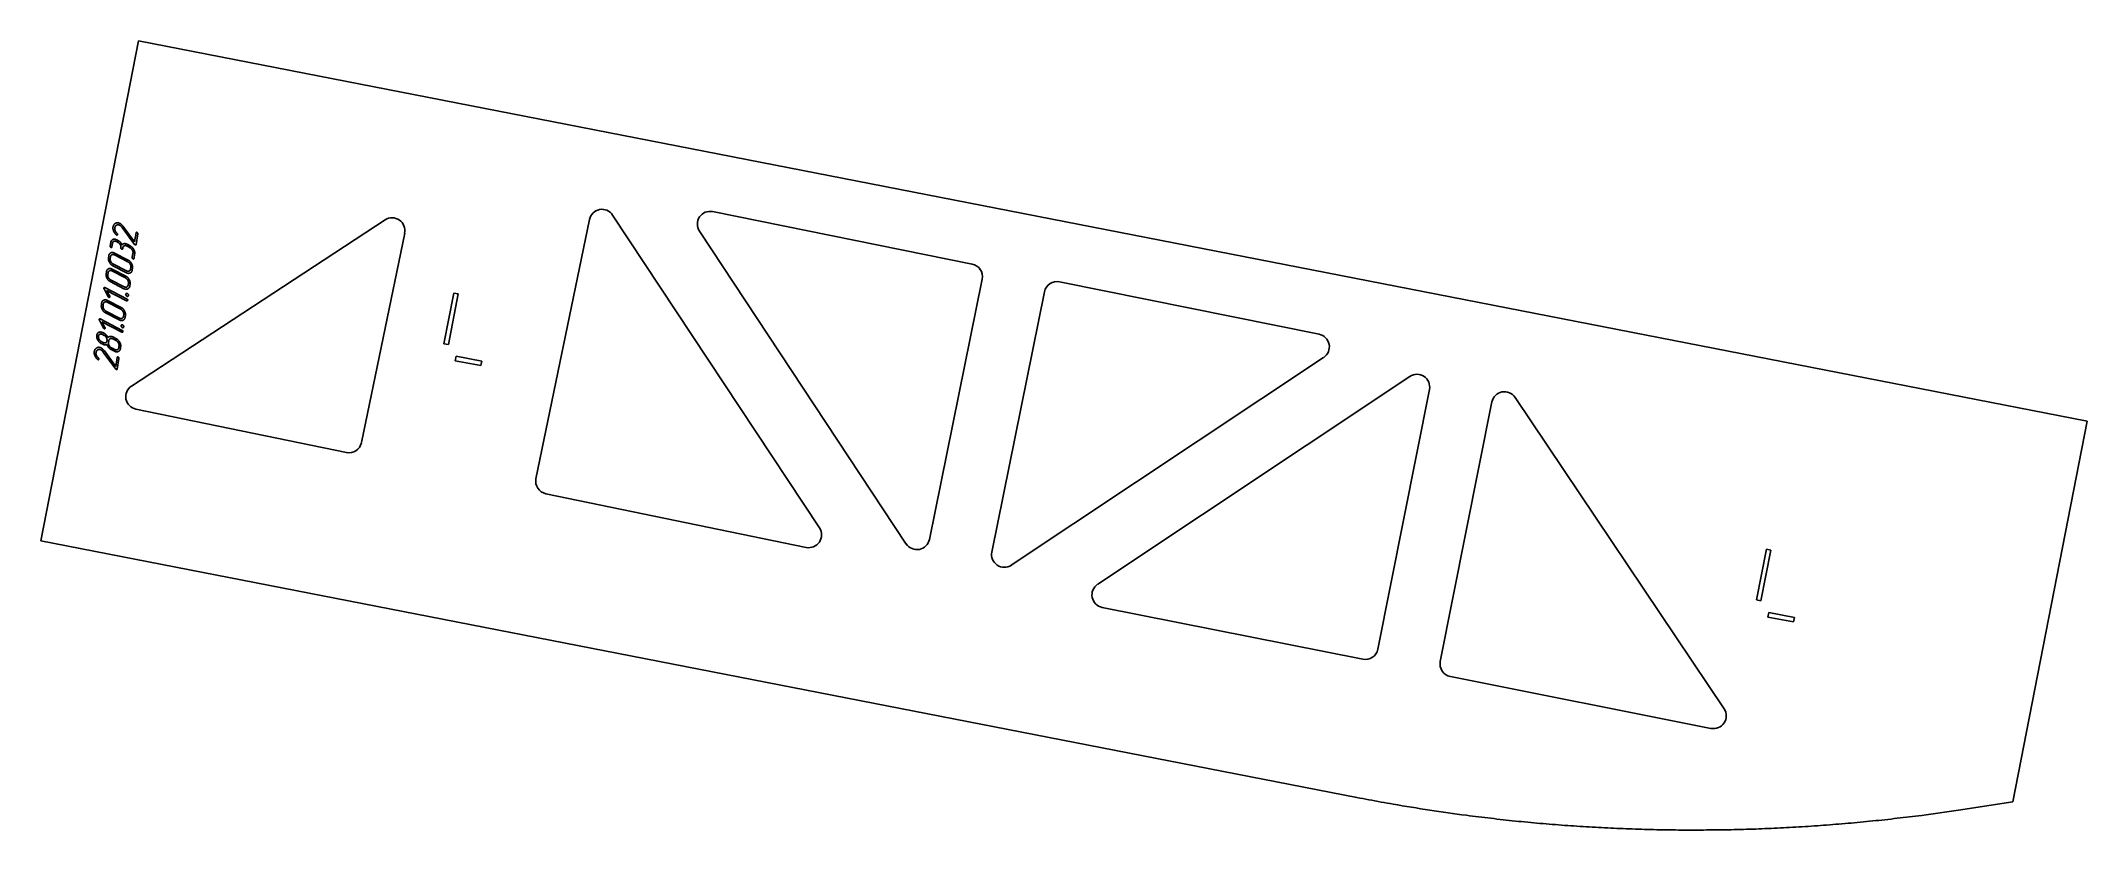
# Model space of a CAD drawing. Header units: millimetres. Extents: x 60 to 1667, y 134 to 754.
import ezdxf

# ---------------------------------------------------------------- set-up
doc = ezdxf.new("R2010")
doc.units = ezdxf.units.MM
doc.linetypes.add('K5LT_BASIC', pattern=[0])
doc.layers.add('Engraving', color=7, linetype='Continuous')

msp = doc.modelspace()

# ---------------------------------------------------------------- linework, layer by layer
at = {"color": 143, "linetype": 'K5LT_BASIC', "lineweight": 25, "true_color": 0x33acca}
for p, q in [((60, 361.1), (136.6, 753.7)), ((136.6, 753.7), (1666.5, 455)), ((330.3, 613.1), (131.2, 482.5)), ((490.7, 613.4), (448.7, 409.8)), ((671.2, 371.1), (508.9, 616.9)), ((791.2, 578.4), (587.4, 619.6)), ((311.6, 438.1), (345.6, 602.7)), ((577.1, 604.3), (739.4, 358.5)), ((757.6, 362.1), (799, 566.6)), ((1063.6, 523.2), (859.8, 564.5)), ((384.2, 555.5), (376.4, 515.8)), ((379.9, 515.1), (387.6, 554.9)), ((387.6, 554.9), (384.2, 555.5)), ((848, 556.6), (806.6, 352.1)), ((376.4, 515.8), (379.9, 515.1)), ((386, 506), (385.3, 502.5)), ((385.3, 502.5), (405.5, 498.6)), ((406.1, 502), (386, 506)), ((405.5, 498.6), (406.1, 502)), ((821.9, 341.8), (1067.1, 505.1)), ((1134.9, 490.1), (889.7, 326.9)), ((1109.7, 275.9), (1150.2, 479.8)), ((1199.3, 470.1), (1158.7, 266.1)), ((1381.5, 229.1), (1217.4, 473.7)), ((134.6, 464.4), (299.8, 430.3)), ((1666.5, 455), (1608.1, 156)), ((456.5, 398), (660.9, 355.8)), ((1093.2, 159.4), (60, 361.1)), ((1414.7, 354.4), (1407, 314.6)), ((1410.4, 313.9), (1418.2, 353.7)), ((1418.2, 353.7), (1414.7, 354.4)), ((893.3, 308.7), (1097.9, 268)), ((1407, 314.6), (1410.4, 313.9)), ((1416.6, 304.8), (1415.8, 301.1)), ((1415.8, 301.1), (1436, 297.4)), ((1436.7, 300.9), (1416.6, 304.8)), ((1436, 297.4), (1436.7, 300.9)), ((1166.6, 254.4), (1371.2, 213.7)), ((1608.1, 156), (1565.5, 149.5))]:
    msp.add_line(p, q, dxfattribs=at)
for centre, start, end in [((335.8, 604.7), 348.3444, 123.2428), ((500.5, 611.4), 33.4461, 168.3444), ((585.4, 609.8), 78.5478, 213.4461), ((789.2, 568.6), 348.5478, 78.5478), ((857.8, 554.7), 78.5478, 168.5478), ((1061.6, 513.4), 303.6495, 78.5478), ((136.6, 474.2), 123.2428, 258.3444), ((1140.4, 481.8), 348.7512, 123.6495), ((1209.1, 468.1), 33.8528, 168.7512), ((301.8, 440.1), 258.3444, 348.3444), ((458.5, 407.8), 168.3444, 258.3444), ((662.9, 365.6), 258.3444, 33.4461), ((747.8, 364.1), 213.4461, 348.5478), ((816.4, 350.2), 168.5478, 303.6495), ((895.2, 318.5), 123.6495, 258.7512), ((1099.9, 277.8), 258.7512, 348.7512), ((1168.5, 264.2), 168.7512, 258.7512), ((1373.2, 223.5), 258.7512, 33.8528)]:
    msp.add_arc(centre, 10, start, end, dxfattribs=at)
msp.add_open_spline([(1093.2, 159.4), (1099.5, 158.2), (1109, 156.4), (1128.1, 153), (1150.4, 149.4), (1172.8, 146.2), (1192, 143.8), (1208, 141.9), (1227.3, 139.9), (1246.6, 138.2), (1266, 136.8), (1285.3, 135.7), (1304.6, 134.8), (1324, 134.2), (1343.4, 133.8), (1362.8, 133.8), (1382.2, 134), (1401.5, 134.4), (1420.9, 135.2), (1440.2, 136.2), (1459.6, 137.5), (1478.9, 139.1), (1498.2, 140.9), (1517.4, 143), (1539.9, 145.7), (1555.9, 148), (1565.5, 149.5)], degree=3, knots=[0, 0, 0, 0, 1.877679, 2.814807, 5.631012, 8.445656, 9.384404, 11.2619, 13.142558, 15.018468, 16.89437, 18.771849, 20.64933, 22.526813, 24.404294, 26.28336, 28.160835, 30.038311, 31.915796, 33.791699, 35.669185, 37.546667, 39.424141, 41.301603, 43.180647, 46, 46, 46, 46], dxfattribs=at)
at = {"layer": 'Engraving', "color": 143, "linetype": 'K5LT_BASIC', "lineweight": 25, "true_color": 0x33acca}
for p, q in [((114.8, 595.3), (114.4, 592.4)), ((115.7, 591.8), (116.2, 594.6)), ((119.2, 601.4), (119.4, 601.2)), ((119.3, 596), (120.6, 595.3)), ((120.8, 596.7), (119.5, 597.4)), ((121.2, 596.5), (120.8, 596.7)), ((121.5, 596.3), (121.2, 596.5)), ((121.8, 596.1), (121.5, 596.3)), ((122.8, 608.2), (123.2, 607.7)), ((123.2, 607.7), (123.7, 607.2)), ((123.7, 607.2), (133.6, 593.7)), ((133.6, 595.8), (124.6, 608)), ((134.7, 602.9), (133.6, 595.8)), ((134.7, 593.8), (136, 602.2)), ((113.3, 584.8), (113, 583.4)), ((114.6, 584.1), (114.4, 582.7)), ((116.6, 578.5), (127.3, 573)), ((128.3, 580.1), (117.7, 585.6)), ((128.6, 581.5), (117.9, 587)), ((124.2, 590.4), (124.3, 591.1)), ((127.4, 592.6), (130, 591.2)), ((130.2, 592.6), (127.6, 594)), ((132.3, 587), (131.7, 583.5)), ((133.1, 582.8), (133.6, 586.3)), ((111.4, 572.2), (111.2, 570.8)), ((112.7, 571.6), (112.5, 570.2)), ((114.5, 564.6), (125.2, 559)), ((114.7, 566), (125.4, 560.5)), ((126.5, 567.5), (115.8, 573)), ((126.7, 568.9), (116, 574.4)), ((116.4, 577.1), (127.1, 571.6)), ((128.5, 561.9), (128.7, 563.3)), ((129.8, 561.2), (130, 562.6)), ((130.4, 574.4), (130.6, 575.8)), ((131.7, 573.8), (131.9, 575.2)), ((107.7, 547.7), (107.5, 546.2)), ((109, 547), (108.8, 545.6)), ((109.6, 558.9), (112.9, 552.6)), ((127.6, 550.9), (110.2, 559.9)), ((111.6, 557.6), (127.3, 549.5)), ((114, 553.1), (111.6, 557.6)), ((122.8, 542.9), (112.1, 548.4)), ((123, 544.3), (112.3, 549.8)), ((105.9, 534.3), (109.2, 528.1)), ((123.9, 526.3), (106.5, 535.3)), ((107.9, 533), (123.6, 524.9)), ((110.3, 528.6), (107.9, 533)), ((110.8, 540), (121.5, 534.5)), ((111, 541.4), (121.7, 535.9)), ((124.8, 537.3), (125, 538.7)), ((126.1, 536.6), (126.3, 538)), ((103.9, 522.3), (103.8, 521.9)), ((103.8, 521.9), (103.8, 521.4)), ((103.8, 521.4), (103.9, 520.6)), ((107.6, 524.9), (106.9, 525)), ((107.2, 516.1), (108.6, 515.4)), ((107.4, 517.5), (108.8, 516.8)), ((108.1, 524.7), (107.6, 524.9)), ((108.5, 524.5), (108.1, 524.7)), ((109.6, 522.4), (108.3, 523.1)), ((109.8, 523.8), (108.5, 524.5)), ((113.3, 518.2), (113.1, 516.8)), ((119.1, 518.3), (116.4, 519.7)), ((119.3, 519.7), (116.6, 521.1)), ((121.1, 512.7), (121.3, 514.1)), ((104.4, 503.5), (104.7, 503.4)), ((108, 510.3), (108.5, 509.9)), ((108.5, 509.9), (109, 509.3)), ((109, 509.3), (118.9, 495.9)), ((118.9, 497.9), (109.9, 510.1)), ((115.1, 511.2), (117.8, 509.9)), ((115.3, 512.6), (118, 511.3)), ((119.9, 505), (118.9, 497.9)), ((120, 495.9), (121.3, 504.3)), ((122.4, 512), (122.6, 513.4))]:
    msp.add_line(p, q, dxfattribs=at)
for points in [[(122, 610.3), (120.1, 611.3), (118.5, 610.4)], [(116.4, 597.7), (115.1, 597), (114.8, 595.3)], [(116.2, 594.6), (116.3, 595.8), (117.2, 596.2)], [(119.5, 597.4), (117.8, 598.3), (116.4, 597.7)], [(118.5, 610.4), (117, 609.4), (116.6, 607.4)], [(116.6, 607.4), (116.4, 606), (117, 604.5)], [(117, 604.5), (117.6, 602.8), (119.2, 601.4)], [(117.2, 596.2), (118.1, 596.6), (119.3, 596)], [(118, 606.8), (118.1, 607.5), (118.5, 608.1)], [(118.3, 604.7), (117.9, 605.8), (118, 606.8)], [(119.8, 602.5), (118.6, 603.6), (118.3, 604.7)], [(118.5, 608.1), (118.9, 608.6), (119.4, 608.9)], [(119.4, 608.9), (120.5, 609.6), (121.8, 608.9)], [(119.4, 601.2), (119.7, 601.1), (119.9, 601.2)], [(120.1, 602.1), (120, 602.3), (119.8, 602.5)], [(119.9, 601.2), (120.1, 601.3), (120.2, 601.6)], [(120.2, 601.6), (120.1, 601.9), (120.1, 602.1)], [(120.6, 595.3), (121.7, 594.7), (122.4, 593.5)], [(121.8, 608.9), (122.3, 608.6), (122.8, 608.2)], [(122.5, 595.4), (122.1, 595.9), (121.8, 596.1)], [(123.3, 609.4), (122.7, 610), (122, 610.3)], [(123.7, 593.5), (123.1, 594.7), (122.5, 595.4)], [(124.6, 608), (123.9, 608.9), (123.3, 609.4)], [(125.4, 594.4), (124.3, 594.3), (123.7, 593.5)], [(127.6, 594), (126.5, 594.5), (125.4, 594.4)], [(134.9, 603.3), (134.7, 603.1), (134.7, 602.9)], [(135.4, 603.2), (135.2, 603.4), (134.9, 603.3)], [(135.9, 602.8), (135.7, 603.1), (135.4, 603.2)], [(136, 602.2), (136, 602.5), (135.9, 602.8)], [(113, 583.4), (112.8, 581.6), (113.8, 579.8)], [(114.9, 587.2), (113.5, 586.5), (113.3, 584.8)], [(113.8, 579.8), (114.8, 577.9), (116.4, 577.1)], [(114.4, 582.7), (114.2, 581.5), (114.9, 580.3)], [(114.4, 592.4), (114.4, 592.1), (114.6, 591.8)], [(114.6, 591.8), (114.8, 591.5), (115, 591.4)], [(115.7, 585.7), (114.8, 585.3), (114.6, 584.1)], [(117.9, 587), (116.2, 587.8), (114.9, 587.2)], [(114.9, 580.3), (115.5, 579.1), (116.6, 578.5)], [(115, 591.4), (115.2, 591.3), (115.5, 591.3)], [(115.5, 591.3), (115.7, 591.4), (115.7, 591.8)], [(117.7, 585.6), (116.6, 586.1), (115.7, 585.7)], [(122.4, 593.5), (123, 592.3), (122.8, 591.1)], [(122.8, 591.1), (122.8, 590.8), (123, 590.5)], [(123, 590.5), (123.2, 590.1), (123.4, 590.1)], [(123.4, 590.1), (123.7, 589.9), (123.9, 590)], [(123.9, 590), (124.1, 590.1), (124.2, 590.4)], [(124.3, 591.1), (124.5, 592.3), (125.4, 592.7)], [(125.4, 592.7), (126.3, 593.1), (127.4, 592.6)], [(130.1, 578.2), (129.5, 579.5), (128.3, 580.1)], [(131.2, 578.8), (130.2, 580.6), (128.6, 581.5)], [(130, 591.2), (131.1, 590.6), (131.8, 589.4)], [(132.9, 589.9), (131.9, 591.7), (130.2, 592.6)], [(131.9, 575.2), (132.2, 576.9), (131.2, 578.8)], [(131.7, 583.5), (131.7, 583.1), (131.9, 582.8)], [(131.8, 589.4), (132.4, 588.2), (132.3, 587)], [(131.9, 582.8), (132.2, 582.5), (132.3, 582.4)], [(132.3, 582.4), (132.6, 582.3), (132.8, 582.4)], [(132.8, 582.4), (133, 582.5), (133.1, 582.8)], [(133.6, 586.3), (133.9, 588.1), (132.9, 589.9)], [(133.6, 593.7), (133.7, 593.6), (133.9, 593.5)], [(133.9, 593.5), (134.2, 593.3), (134.4, 593.4)], [(134.4, 593.4), (134.7, 593.5), (134.7, 593.8)], [(111.2, 570.8), (110.9, 569.1), (111.9, 567.2)], [(113, 574.6), (111.6, 574), (111.4, 572.2)], [(111.9, 567.2), (112.9, 565.4), (114.5, 564.6)], [(112.5, 570.2), (112.3, 569), (113, 567.8)], [(113.8, 573.1), (112.9, 572.7), (112.7, 571.6)], [(116, 574.4), (114.3, 575.3), (113, 574.6)], [(113, 567.8), (113.6, 566.5), (114.7, 566)], [(115.8, 573), (114.7, 573.6), (113.8, 573.1)], [(128.2, 565.7), (127.6, 566.9), (126.5, 567.5)], [(129.3, 566.2), (128.3, 568.1), (126.7, 568.9)], [(127.1, 571.6), (128.8, 570.7), (130.1, 571.4)], [(127.3, 573), (128.4, 572.5), (129.3, 572.9)], [(128.7, 563.3), (128.9, 564.4), (128.2, 565.7)], [(129.3, 572.9), (130.2, 573.3), (130.4, 574.4)], [(130, 562.6), (130.3, 564.4), (129.3, 566.2)], [(130.6, 575.8), (130.8, 577), (130.1, 578.2)], [(130.1, 571.4), (131.5, 572.1), (131.7, 573.8)], [(107.5, 546.2), (107.2, 544.5), (108.2, 542.6)], [(109.3, 550), (107.9, 549.4), (107.7, 547.7)], [(110.1, 548.6), (109.2, 548.1), (109, 547)], [(112.3, 549.8), (110.6, 550.7), (109.3, 550)], [(109.5, 559.5), (109.4, 559.2), (109.6, 558.9)], [(109.7, 559.9), (109.5, 559.8), (109.5, 559.5)], [(110.2, 559.9), (109.9, 560), (109.7, 559.9)], [(112.1, 548.4), (111, 549), (110.1, 548.6)], [(112.9, 552.6), (113.3, 552.3), (113.4, 552.2)], [(113.4, 552.2), (113.6, 552.1), (113.9, 552.2)], [(113.9, 552.2), (114.1, 552.3), (114.2, 552.6)], [(114.2, 552.6), (114.2, 552.8), (114, 553.1)], [(125.2, 559), (126.9, 558.2), (128.2, 558.9)], [(125.4, 560.5), (126.5, 559.9), (127.4, 560.3)], [(127.1, 555.3), (126.7, 555.1), (126.7, 554.7)], [(126.7, 554.7), (126.6, 554.2), (127, 553.7)], [(127, 553.7), (127.3, 553.3), (127.5, 553.1)], [(127.8, 555.2), (127.5, 555.4), (127.1, 555.3)], [(127.3, 549.5), (127.7, 549.3), (127.9, 549.5)], [(127.4, 560.3), (128.3, 560.8), (128.5, 561.9)], [(127.5, 553.1), (127.9, 552.9), (128.3, 553)], [(128, 550.5), (127.9, 550.7), (127.6, 550.9)], [(128.5, 554.6), (128.2, 555.1), (127.8, 555.2)], [(127.9, 549.5), (128.1, 549.7), (128.1, 549.9)], [(128.1, 549.9), (128.2, 550.2), (128, 550.5)], [(128.2, 558.9), (129.6, 559.6), (129.8, 561.2)], [(128.3, 553), (128.6, 553.2), (128.7, 553.7)], [(128.7, 553.7), (128.8, 554.2), (128.5, 554.6)], [(105.8, 534.9), (105.7, 534.6), (105.9, 534.3)], [(106, 535.3), (105.8, 535.2), (105.8, 534.9)], [(106.5, 535.3), (106.2, 535.4), (106, 535.3)], [(108.2, 542.6), (109.2, 540.8), (110.8, 540)], [(108.8, 545.6), (108.6, 544.4), (109.3, 543.2)], [(109.3, 543.2), (109.9, 541.9), (111, 541.4)], [(121.5, 534.5), (123.2, 533.6), (124.5, 534.3)], [(121.7, 535.9), (122.8, 535.3), (123.7, 535.7)], [(124.5, 541.1), (123.9, 542.3), (122.8, 542.9)], [(125.6, 541.6), (124.6, 543.5), (123, 544.3)], [(123.4, 530.7), (123, 530.5), (123, 530.1)], [(124.1, 530.6), (123.8, 530.8), (123.4, 530.7)], [(123.7, 535.7), (124.6, 536.2), (124.8, 537.3)], [(124.8, 530), (124.5, 530.5), (124.1, 530.6)], [(125, 538.7), (125.2, 539.8), (124.5, 541.1)], [(124.5, 534.3), (125.9, 535), (126.1, 536.6)], [(126.3, 538), (126.6, 539.8), (125.6, 541.6)], [(105.5, 524.8), (104.1, 524.1), (103.9, 522.3)], [(103.9, 520.6), (104.1, 519.7), (104.6, 518.8)], [(104.6, 518.8), (105.7, 516.9), (107.2, 516.1)], [(106.3, 523.3), (105.4, 522.8), (105.2, 521.7)], [(105.2, 521.7), (105, 520.5), (105.7, 519.3)], [(106.9, 525), (106.1, 525.1), (105.5, 524.8)], [(105.7, 519.3), (106.3, 518.1), (107.4, 517.5)], [(108.3, 523.1), (107.2, 523.7), (106.3, 523.3)], [(108.6, 515.4), (109.5, 514.9), (110.4, 514.9)], [(108.8, 516.8), (109.9, 516.2), (110.8, 516.6)], [(109.2, 528.1), (109.6, 527.7), (109.7, 527.6)], [(111.4, 520.6), (110.8, 521.8), (109.6, 522.4)], [(109.7, 527.6), (109.9, 527.5), (110.2, 527.6)], [(111.5, 522.5), (110.8, 523.3), (109.8, 523.8)], [(110.2, 527.6), (110.4, 527.7), (110.4, 528)], [(110.4, 528), (110.5, 528.2), (110.3, 528.6)], [(110.4, 514.9), (111.2, 514.9), (111.9, 515.3)], [(110.8, 516.6), (111.7, 517), (111.9, 518.2)], [(111.9, 518.2), (112, 519.3), (111.4, 520.6)], [(112.7, 520.6), (112.2, 521.8), (111.5, 522.5)], [(111.9, 515.3), (112.4, 513.9), (113.2, 512.8)], [(114.4, 521.5), (113.3, 521.4), (112.7, 520.6)], [(113.1, 516.8), (112.9, 515.7), (113.6, 514.4)], [(114.4, 519.8), (113.5, 519.4), (113.3, 518.2)], [(113.6, 514.4), (114.2, 513.2), (115.3, 512.6)], [(116.6, 521.1), (115.5, 521.7), (114.4, 521.5)], [(116.4, 519.7), (115.3, 520.2), (114.4, 519.8)], [(120.8, 516.5), (120.2, 517.7), (119.1, 518.3)], [(121.9, 517), (120.9, 518.8), (119.3, 519.7)], [(121.3, 514.1), (121.5, 515.3), (120.8, 516.5)], [(122.6, 513.4), (122.9, 515.2), (121.9, 517)], [(123, 530.1), (122.9, 529.6), (123.3, 529.1)], [(123.3, 529.1), (123.6, 528.7), (123.8, 528.5)], [(123.6, 524.9), (124, 524.7), (124.2, 524.9)], [(123.8, 528.5), (124.2, 528.3), (124.6, 528.4)], [(124.3, 525.9), (124.2, 526.2), (123.9, 526.3)], [(124.2, 524.9), (124.4, 525.1), (124.4, 525.3)], [(124.4, 525.3), (124.5, 525.6), (124.3, 525.9)], [(124.6, 528.4), (124.9, 528.6), (125, 529.1)], [(125, 529.1), (125.1, 529.6), (124.8, 530)], [(103.8, 512.5), (102.2, 511.6), (101.9, 509.6)], [(101.9, 509.6), (101.7, 508.1), (102.3, 506.6)], [(102.3, 506.6), (102.9, 505), (104.4, 503.5)], [(103.3, 508.9), (103.4, 509.7), (103.8, 510.2)], [(103.5, 506.9), (103.1, 508), (103.3, 508.9)], [(105.1, 504.6), (103.9, 505.8), (103.5, 506.9)], [(107.3, 512.5), (105.4, 513.5), (103.8, 512.5)], [(103.8, 510.2), (104.1, 510.8), (104.6, 511)], [(104.6, 511), (105.7, 511.7), (107.1, 511)], [(104.7, 503.4), (105, 503.2), (105.2, 503.3)], [(105.4, 504.2), (105.3, 504.4), (105.1, 504.6)], [(105.2, 503.3), (105.4, 503.5), (105.4, 503.8)], [(105.4, 503.8), (105.4, 504), (105.4, 504.2)], [(107.1, 511), (107.6, 510.8), (108, 510.3)], [(108.5, 511.6), (108, 512.1), (107.3, 512.5)], [(109.9, 510.1), (109.1, 511.1), (108.5, 511.6)], [(113.2, 512.8), (114.1, 511.8), (115.1, 511.2)], [(117.8, 509.9), (119.5, 509), (120.8, 509.7)], [(118, 511.3), (119.1, 510.7), (120, 511.1)], [(120.2, 505.4), (120, 505.3), (119.9, 505)], [(120, 511.1), (120.9, 511.6), (121.1, 512.7)], [(120.7, 505.4), (120.5, 505.5), (120.2, 505.4)], [(121.1, 505), (120.9, 505.3), (120.7, 505.4)], [(120.8, 509.7), (122.2, 510.4), (122.4, 512)], [(121.3, 504.3), (121.3, 504.7), (121.1, 505)], [(118.9, 495.9), (119, 495.7), (119.2, 495.6)], [(119.2, 495.6), (119.5, 495.5), (119.7, 495.6)], [(119.7, 495.6), (120, 495.7), (120, 495.9)]]:
    msp.add_open_spline(points, degree=2, dxfattribs=at)

doc.saveas('drawing.dxf')
